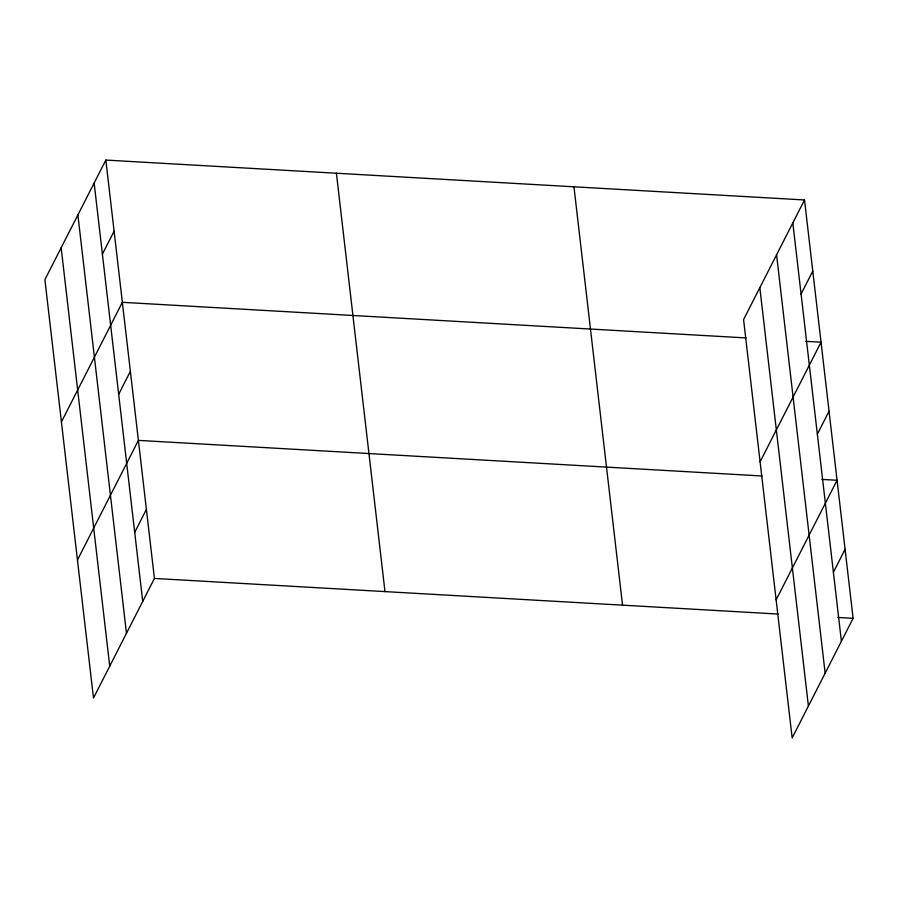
<?xml version="1.0" encoding="UTF-8"?>
<svg xmlns="http://www.w3.org/2000/svg" width="898" height="898" viewBox="0 0 898 898"><rect width="100%" height="100%" fill="white"/><g stroke="black" fill="none" stroke-linecap="round" stroke-linejoin="round"><path stroke-width="1.35" d="M105.841 160.069L44.9 279.671L93.482 698.038L154.422 578.435L105.841 160.069L804.518 199.962L853.1 618.329L792.159 737.932L743.578 319.565L804.518 199.962M102.394 254.156L114.102 231.19M61.412 421.914L122.353 302.312L746.036 337.929M118.671 394.301L130.367 371.345M77.453 559.982L138.382 440.379L762.065 475.985M134.7 532.368L146.396 509.402M801.083 294.039L812.78 271.084M760.101 461.808L821.041 342.205L805.764 341.33M817.36 434.194L829.056 411.239M776.13 599.864L837.071 480.273L821.793 479.397M833.389 572.25L845.085 549.295M154.422 578.435L778.095 614.041M837.823 617.454L853.1 618.329M792.822 222.917L841.404 641.284M776.579 254.808L825.15 673.174M759.831 287.674L808.413 706.03M573.957 186.795L622.538 605.162M336.402 173.235L384.984 591.602M94.144 183.035L142.715 601.391M77.89 214.925L126.472 633.292M61.154 247.781L109.724 666.148"/></g></svg>
